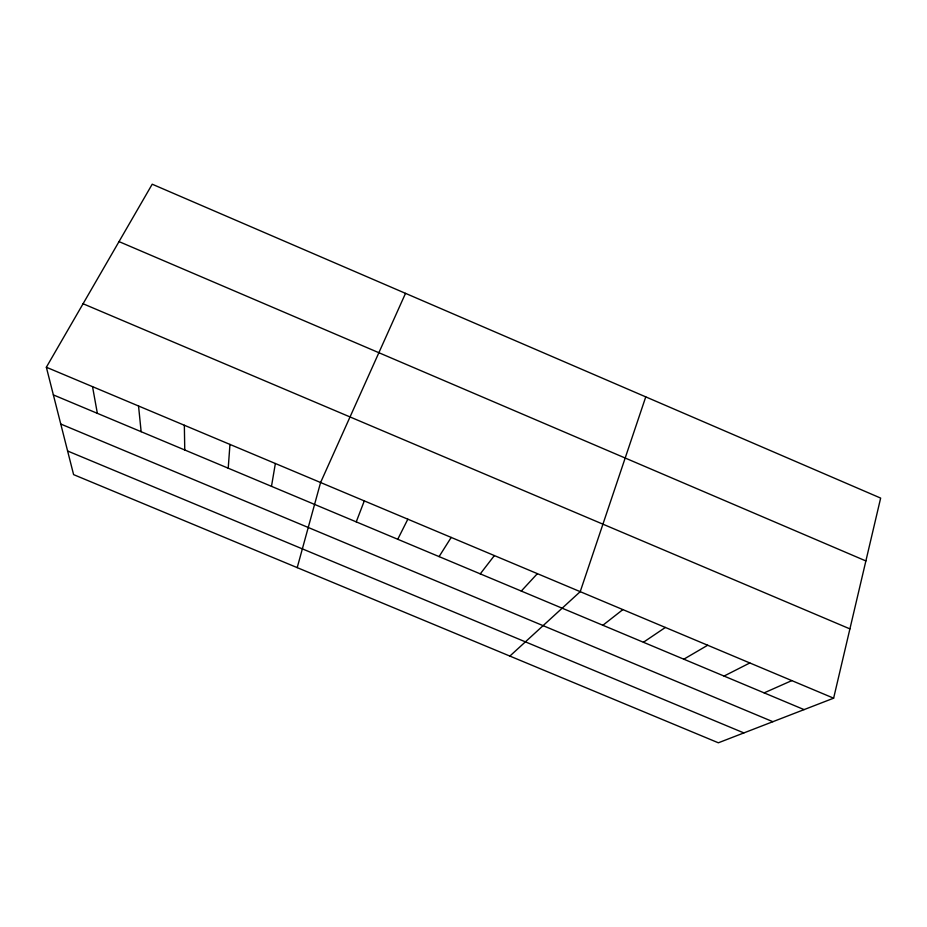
<?xml version="1.0" encoding="UTF-8"?>
<svg xmlns="http://www.w3.org/2000/svg" width="927" height="927" viewBox="0 0 927 927"><rect width="100%" height="100%" fill="white"/><g stroke="black" fill="none" stroke-linecap="round" stroke-linejoin="round"><path stroke-width="1.39" d="M228.216 468.205L229.954 444.427M271.484 486.339L275.365 463.512M833.628 698.182L880.65 498.089L152.213 184.206L46.35 367.243L73.604 474.624L718.355 742.794L833.628 698.182L46.35 367.243M297.208 567.625L320.591 482.527L405.516 293.361M645.76 396.872L580.221 591.658L509.873 656.073M356.246 521.878L364.299 500.893M397.741 539.271L407.834 519.201M439.085 556.606L451.194 537.428M480.267 573.871L494.381 555.574M521.287 591.067L537.382 573.651M602.863 625.261L622.874 609.595M643.419 642.26L665.366 627.452M683.813 659.201L707.683 645.238M724.057 676.061L749.839 662.956M764.149 692.875L791.82 680.603M67.601 450.997L743.86 732.921M53.372 394.902L804.08 709.618M60.765 424.033L772.851 721.693M83.071 303.755L849.908 628.888M119.015 241.599L865.876 560.939M92.538 386.663L97.347 413.338M138.54 406.003L141.147 431.704M184.346 425.25L184.763 449.989"/></g></svg>
